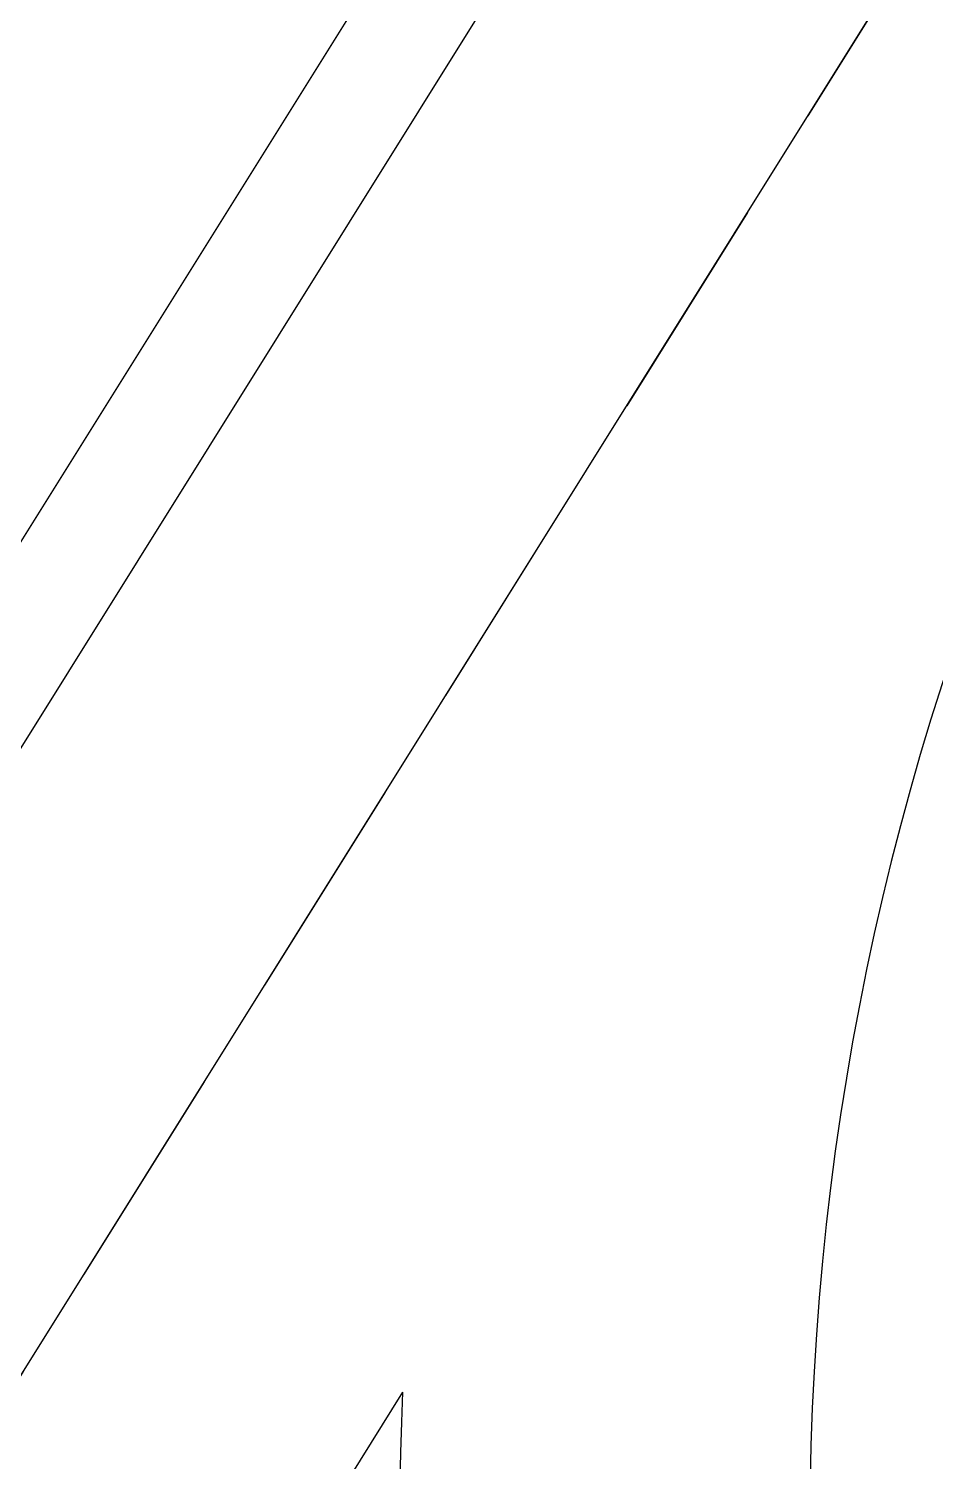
# Model space of a CAD drawing. Header units: metres. Extents: x 324293 to 653279, y 3585589 to 7191434.
# Drawn here: x 334460.92 to 334470.87, y 3600588.22 to 3600603.94 of the extents above; entities that cross this region are included whole.
import ezdxf

# ---------------------------------------------------------------- set-up
doc = ezdxf.new("R2010")
doc.units = ezdxf.units.M
doc.linetypes.add('DASHED', pattern=[0.75, 0.5, -0.25])
doc.layers.add('C-ROAD-CNTR-N', color=92, linetype='Continuous')
doc.layers.add('tarh', color=6, linetype='Continuous')

msp = doc.modelspace()

# ---------------------------------------------------------------- linework, layer by layer
at = {"layer": 'C-ROAD-CNTR-N', "color": 92, "linetype": 'Continuous', "lineweight": -3, "flags": 128}
msp.add_lwpolyline([(334452.70311, 3600576.14092), (334480.72433, 3600621.00871, 0.09741168), (334508.21114, 3600693.14625), (334527.43459, 3600805.24212, -0.09833346), (334544.15951, 3600848.89594), (334704.00117, 3601102.76725)], format="xyb", dxfattribs=at)
at = {"layer": 'tarh'}
for p, q in [((334476.61066, 3600623.57781, -12.91667), (334459.375, 3600595.97993, -12.91667)), ((334465.02132, 3600588.9744, -12.91667), (334455.20303, 3600573.25327, -12.91667))]:
    msp.add_line(p, q, dxfattribs=at)
at = {"layer": 'tarh', "color": 0}
msp.add_line((334477.62848, 3600622.94216, -12.91667), (334460.39281, 3600595.34428, -12.91667), dxfattribs=at)
at = {"layer": 'tarh', "color": 0, "linetype": 'DASHED', "ltscale": 5}
msp.add_line((334480.72433, 3600621.00871, -12.91667), (334452.70311, 3600576.14092, -12.91667), dxfattribs=at)
at = {"layer": 'tarh', "color": 0}
msp.add_arc((334499.49121, 3600587.53323, -12.91667), 30, 148.014039, 247.727991, dxfattribs=at)
at = {"layer": 'tarh'}
msp.add_arc((334499.49121, 3600587.53323, -12.91667), 34.5, 177.605885, 212.503796, dxfattribs=at)

doc.saveas('drawing.dxf')
